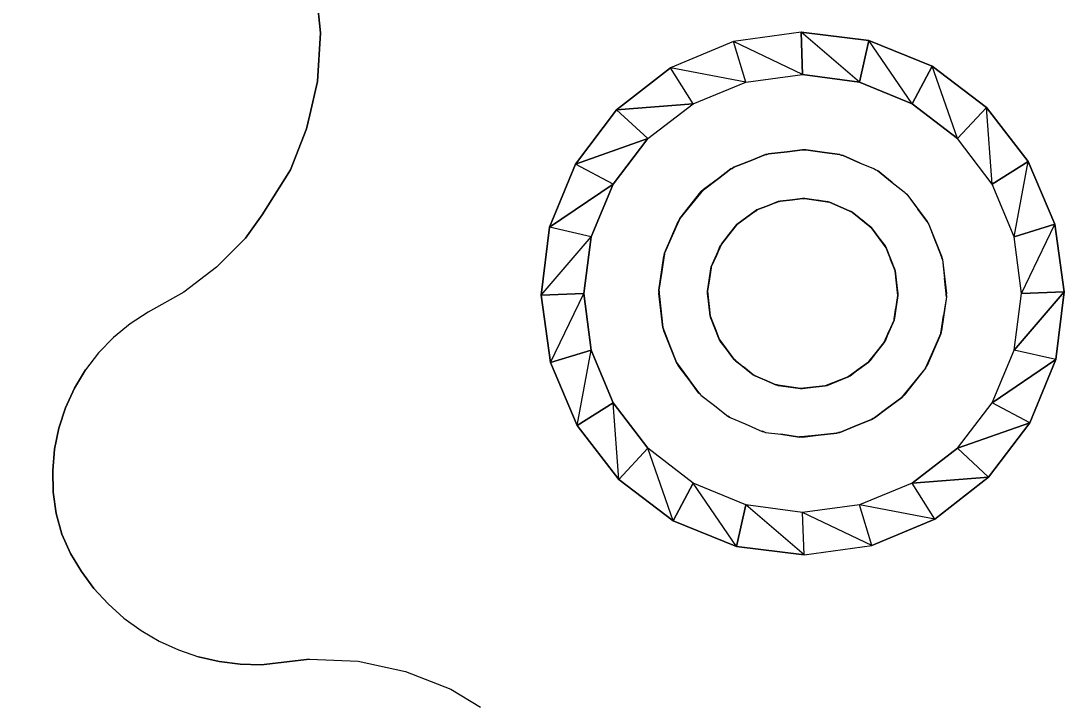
# Model space of a CAD drawing. Header units: inches. Extents: x -827 to 154, y -802 to 207.
# Drawn here: x -550.819 to -549.486, y -212.645 to -211.774 of the extents above; entities that cross this region are included whole.
import ezdxf

# ---------------------------------------------------------------- set-up
doc = ezdxf.new("R2010")
doc.units = ezdxf.units.IN
doc.header["$MEASUREMENT"] = 0
for name, color, linetype, lineweight in [('A-ANNO-DIMS', 211, 'Continuous', 9), ('A-ANNO-DIMS-48', 211, 'Continuous', 9), ('Layer0', 7, 'Continuous', 9), ('Miter_Saw_Station_skp', 8, 'Continuous', 9)]:
    doc.layers.add(name, color=color, linetype=linetype, lineweight=lineweight)
doc.styles.add('Arial', font='arial.ttf', dxfattribs={"height": 4.5})
doc.dimstyles.new('Linear_-_3_32__Arial', dxfattribs={"dimscale": 12, "dimtxt": 4.591167, "dimasz": 0.5, "dimexe": 0.375, "dimexo": 0.25, "dimgap": 0.25, "dimtad": 1, "dimdec": 5, "dimrnd": 0.03125, "dimzin": 1, "dimdsep": 46, "dimlunit": 4, "dimtxsty": 'Arial', "dimblk1": 'OBLIQUE', "dimblk2": 'OBLIQUE', "dimsah": 1, "dimcen": 0.09, "dimdle": 0.375, "dimazin": 0, "dimtfac": 1, "dimtdec": 4, "dimtix": 1, "dimtmove": 0, "dimatfit": 3, "dimfxl": 1, "dimtvp": 1, "dimtfill": 1, "dimfrac": 2, "dimtolj": 1, "dimtzin": 0, "dimarcsym": 2})

# ---------------------------------------------------------------- blocks, each defined once
blk = doc.blocks.new('Miter_Saw_Station_skp_23-402463-Level 1')
at = {"layer": 'Layer0'}
for p, q in [((-0.1678, 0.2865), (-0.0879, 0.3202)), ((-0.0879, 0.3202), (-0.1678, 0.2865)), ((-0.0879, 0.3202), (-0.002, 0.332)), ((-0.002, 0.332), (-0.0879, 0.3202)), ((0, 0.278), (-0.0879, 0.3202)), ((0, 0.278), (-0.0879, 0.3202)), ((-0.0879, 0.3202), (-0.072, 0.2685)), ((-0.072, 0.2685), (-0.0879, 0.3202)), ((-0.002, 0.332), (0.084, 0.3213)), ((0.084, 0.3213), (-0.002, 0.332)), ((-0.002, 0.332), (0.072, 0.2685)), ((0.072, 0.2685), (-0.002, 0.332)), ((-0.002, 0.332), (0, 0.278)), ((0, 0.278), (-0.002, 0.332)), ((0.084, 0.3213), (0.072, 0.2685)), ((0.084, 0.3213), (0.072, 0.2685)), ((0.084, 0.3213), (0.1643, 0.2886)), ((0.1643, 0.2886), (0.084, 0.3213)), ((0.084, 0.3213), (0.139, 0.2408)), ((0.139, 0.2408), (0.084, 0.3213)), ((-0.2362, 0.2333), (-0.1678, 0.2865)), ((-0.1678, 0.2865), (-0.2362, 0.2333)), ((-0.072, 0.2685), (-0.1678, 0.2865)), ((-0.072, 0.2685), (-0.1678, 0.2865)), ((-0.1678, 0.2865), (-0.139, 0.2408)), ((-0.139, 0.2408), (-0.1678, 0.2865)), ((0.1643, 0.2886), (0.139, 0.2408)), ((0.1643, 0.2886), (0.139, 0.2408)), ((0.1643, 0.2886), (0.2333, 0.2362)), ((0.2333, 0.2362), (0.1643, 0.2886)), ((0.1643, 0.2886), (0.1966, 0.1966)), ((0.1966, 0.1966), (0.1643, 0.2886)), ((-0.072, 0.2685), (-0.139, 0.2408)), ((-0.072, 0.2685), (-0.139, 0.2408)), ((0, 0.278), (-0.072, 0.2685)), ((0, 0.278), (-0.072, 0.2685)), ((0.072, 0.2685), (0, 0.278)), ((0.072, 0.2685), (0, 0.278)), ((0.139, 0.2408), (0.072, 0.2685)), ((0.139, 0.2408), (0.072, 0.2685)), ((-0.139, 0.2408), (-0.2362, 0.2333)), ((-0.139, 0.2408), (-0.2362, 0.2333)), ((-0.139, 0.2408), (-0.1966, 0.1966)), ((-0.139, 0.2408), (-0.1966, 0.1966)), ((0.1966, 0.1966), (0.139, 0.2408)), ((0.1966, 0.1966), (0.139, 0.2408)), ((-0.2886, 0.1643), (-0.2362, 0.2333)), ((-0.2362, 0.2333), (-0.2886, 0.1643)), ((-0.2362, 0.2333), (-0.1966, 0.1966)), ((-0.1966, 0.1966), (-0.2362, 0.2333)), ((0.2333, 0.2362), (0.1966, 0.1966)), ((0.2333, 0.2362), (0.1966, 0.1966)), ((0.2333, 0.2362), (0.2865, 0.1678)), ((0.2865, 0.1678), (0.2333, 0.2362)), ((0.2333, 0.2362), (0.2408, 0.139)), ((0.2408, 0.139), (0.2333, 0.2362)), ((-0.1966, 0.1966), (-0.2886, 0.1643)), ((-0.1966, 0.1966), (-0.2886, 0.1643)), ((-0.1966, 0.1966), (-0.2408, 0.139)), ((-0.2408, 0.139), (-0.1966, 0.1966)), ((0.1966, 0.1966), (0.2408, 0.139)), ((0.2408, 0.139), (0.1966, 0.1966)), ((-0.0876, 0.1602), (-0.0432, 0.1775)), ((-0.0876, 0.1602), (-0.0454, 0.1766)), ((-0.0876, 0.1602), (-0.0473, 0.1764)), ((-0.0876, 0.1602), (-0.0473, 0.1764)), ((-0.0654, 0.1689), (-0.0473, 0.1764)), ((-0.0654, 0.1689), (-0.0473, 0.1764)), ((-0.0654, 0.1689), (-0.0473, 0.1764)), ((-0.0654, 0.1689), (-0.0473, 0.1764)), ((-0.0654, 0.1689), (-0.0473, 0.1764)), ((-0.0654, 0.1689), (-0.0473, 0.1764)), ((-0.0473, 0.1764), (-0.0432, 0.1775)), ((-0.0473, 0.1764), (-0.0454, 0.1766)), ((-0.0473, 0.1764), (-0.0454, 0.1766)), ((-0.0473, 0.1764), (-0.0454, 0.1766)), ((-0.0473, 0.1764), (-0.0454, 0.1766)), ((-0.0473, 0.1764), (-0.0454, 0.1766)), ((-0.0473, 0.1764), (-0.0454, 0.1766)), ((-0.0454, 0.1766), (-0.0432, 0.1775)), ((-0.0454, 0.1766), (-0.0432, 0.1775)), ((-0.0432, 0.1775), (-0.0454, 0.1766)), ((-0.0432, 0.1775), (0, 0.1826)), ((-0.0432, 0.1775), (0.0042, 0.1826)), ((-0.0432, 0.1775), (0.0019, 0.1823)), ((-0.0432, 0.1775), (-0.0195, 0.18)), ((-0.0432, 0.1775), (-0.0195, 0.18)), ((-0.0432, 0.1775), (-0.0195, 0.18)), ((-0.0432, 0.1775), (-0.0195, 0.18)), ((-0.0195, 0.18), (0, 0.1826)), ((-0.0195, 0.18), (0, 0.1826)), ((-0.0195, 0.18), (0, 0.1826)), ((-0.0195, 0.18), (0, 0.1826)), ((-0.0195, 0.18), (0, 0.1826)), ((-0.0195, 0.18), (0, 0.1826)), ((0.0042, 0.1826), (-0.0195, 0.18)), ((0, 0.1826), (0.0019, 0.1823)), ((0, 0.1826), (0.0019, 0.1823)), ((0, 0.1826), (0.0019, 0.1823)), ((0.0042, 0.1826), (0, 0.1826)), ((0.0019, 0.1823), (0.0042, 0.1826)), ((0.0042, 0.1826), (0.0019, 0.1823)), ((0.0019, 0.1823), (0.0042, 0.1826)), ((0.0042, 0.1826), (0.0278, 0.1789)), ((0.0042, 0.1826), (0.0278, 0.1789)), ((0.0042, 0.1826), (0.0278, 0.1789)), ((0.0042, 0.1826), (0.0278, 0.1789)), ((0.0042, 0.1826), (0.0473, 0.1764)), ((0.0042, 0.1826), (0.0512, 0.175)), ((0.0042, 0.1826), (0.0513, 0.1753)), ((0.0278, 0.1789), (0.0473, 0.1764)), ((0.0278, 0.1789), (0.0473, 0.1764)), ((0.0278, 0.1789), (0.0473, 0.1764)), ((0.0278, 0.1789), (0.0473, 0.1764)), ((0.0278, 0.1789), (0.0473, 0.1764)), ((0.0278, 0.1789), (0.0473, 0.1764)), ((0.0513, 0.1753), (0.0278, 0.1789)), ((0.0473, 0.1764), (0.049, 0.1756)), ((0.0473, 0.1764), (0.049, 0.1756)), ((0.0473, 0.1764), (0.049, 0.1756)), ((0.0473, 0.1764), (0.049, 0.1756)), ((0.0473, 0.1764), (0.049, 0.1756)), ((0.0473, 0.1764), (0.049, 0.1756)), ((0.0513, 0.1753), (0.0473, 0.1764)), ((0.049, 0.1756), (0.0513, 0.1753)), ((0.0513, 0.1753), (0.049, 0.1756)), ((0.049, 0.1756), (0.0513, 0.1753)), ((0.0512, 0.175), (0.0731, 0.1656)), ((0.0512, 0.175), (0.0913, 0.1581)), ((0.0512, 0.175), (0.0948, 0.1558)), ((0.0513, 0.1753), (0.0731, 0.1656)), ((0.0513, 0.1753), (0.0731, 0.1656)), ((0.0513, 0.1753), (0.0731, 0.1656)), ((0.0513, 0.1753), (0.0913, 0.1581)), ((0.0513, 0.1753), (0.0948, 0.1558)), ((0.0513, 0.1753), (0.095, 0.156)), ((-0.3213, 0.084), (-0.2886, 0.1643)), ((-0.2886, 0.1643), (-0.3213, 0.084)), ((-0.2886, 0.1643), (-0.2408, 0.139)), ((-0.2408, 0.139), (-0.2886, 0.1643)), ((-0.0895, 0.1589), (-0.0876, 0.1602)), ((-0.0895, 0.1589), (-0.0876, 0.1602)), ((-0.0895, 0.1589), (-0.0876, 0.1602)), ((-0.0876, 0.1602), (-0.0654, 0.1689)), ((-0.0876, 0.1602), (-0.0654, 0.1689)), ((-0.0876, 0.1602), (-0.0654, 0.1689)), ((-0.0876, 0.1602), (-0.0654, 0.1689)), ((0.0731, 0.1656), (0.0913, 0.1581)), ((0.0731, 0.1656), (0.0913, 0.1581)), ((0.0731, 0.1656), (0.0913, 0.1581)), ((0.0731, 0.1656), (0.0913, 0.1581)), ((0.0731, 0.1656), (0.0913, 0.1581)), ((0.0731, 0.1656), (0.0913, 0.1581)), ((0.095, 0.156), (0.0731, 0.1656)), ((0.2865, 0.1678), (0.2408, 0.139)), ((0.2865, 0.1678), (0.2408, 0.139)), ((0.2865, 0.1678), (0.2685, 0.072)), ((0.2865, 0.1678), (0.2685, 0.072)), ((0.2865, 0.1678), (0.3202, 0.0879)), ((0.3202, 0.0879), (0.2865, 0.1678)), ((-0.1261, 0.1321), (-0.0913, 0.1581)), ((-0.1069, 0.1462), (-0.0913, 0.1581)), ((-0.1069, 0.1462), (-0.0913, 0.1581)), ((-0.1069, 0.1462), (-0.0913, 0.1581)), ((-0.1069, 0.1462), (-0.0913, 0.1581)), ((-0.1069, 0.1462), (-0.0913, 0.1581)), ((-0.1069, 0.1462), (-0.0913, 0.1581)), ((-0.0913, 0.1581), (-0.1069, 0.1462)), ((-0.0913, 0.1581), (-0.0895, 0.1589)), ((-0.0913, 0.1581), (-0.0895, 0.1589)), ((-0.0913, 0.1581), (-0.0895, 0.1589)), ((-0.0913, 0.1581), (-0.0895, 0.1589)), ((-0.0913, 0.1581), (-0.0895, 0.1589)), ((-0.0895, 0.1589), (-0.0913, 0.1581)), ((0.0913, 0.1581), (0.0928, 0.157)), ((0.0913, 0.1581), (0.0928, 0.157)), ((0.0913, 0.1581), (0.0928, 0.157)), ((0.0913, 0.1581), (0.0928, 0.157)), ((0.0913, 0.1581), (0.0928, 0.157)), ((0.0913, 0.1581), (0.0928, 0.157)), ((0.095, 0.156), (0.0913, 0.1581)), ((0.0928, 0.157), (0.095, 0.156)), ((0.0928, 0.157), (0.095, 0.156)), ((0.095, 0.156), (0.0928, 0.157)), ((0.0948, 0.1558), (0.1135, 0.1411)), ((0.0948, 0.1558), (0.1291, 0.1291)), ((0.0948, 0.1558), (0.1319, 0.126)), ((0.095, 0.156), (0.1135, 0.1411)), ((0.095, 0.156), (0.1135, 0.1411)), ((0.095, 0.156), (0.1135, 0.1411)), ((0.095, 0.156), (0.1291, 0.1291)), ((0.095, 0.156), (0.1319, 0.126)), ((0.095, 0.156), (0.1321, 0.1261)), ((-0.2408, 0.139), (-0.3213, 0.084)), ((-0.2408, 0.139), (-0.3213, 0.084)), ((-0.2408, 0.139), (-0.2685, 0.072)), ((-0.2685, 0.072), (-0.2408, 0.139)), ((-0.1261, 0.1321), (-0.1069, 0.1462)), ((-0.1261, 0.1321), (-0.1069, 0.1462)), ((-0.1261, 0.1321), (-0.1069, 0.1462)), ((-0.1261, 0.1321), (-0.1069, 0.1462)), ((0.1135, 0.1411), (0.1291, 0.1291)), ((0.1135, 0.1411), (0.1291, 0.1291)), ((0.1135, 0.1411), (0.1291, 0.1291)), ((0.1135, 0.1411), (0.1291, 0.1291)), ((0.1135, 0.1411), (0.1291, 0.1291)), ((0.1135, 0.1411), (0.1291, 0.1291)), ((0.1321, 0.1261), (0.1135, 0.1411)), ((0.2408, 0.139), (0.2685, 0.072)), ((0.2408, 0.139), (0.2685, 0.072)), ((-0.1411, 0.1135), (-0.1291, 0.1291)), ((-0.1411, 0.1135), (-0.1291, 0.1291)), ((-0.1411, 0.1135), (-0.1291, 0.1291)), ((-0.1291, 0.1291), (-0.1276, 0.1303)), ((-0.1291, 0.1291), (-0.1276, 0.1303)), ((-0.1291, 0.1291), (-0.1276, 0.1303)), ((-0.1276, 0.1303), (-0.1261, 0.1321)), ((-0.1276, 0.1303), (-0.1261, 0.1321)), ((-0.1276, 0.1303), (-0.1261, 0.1321)), ((-0.0286, 0.1174), (0.0028, 0.1208)), ((-0.0286, 0.1174), (0.0028, 0.1208)), ((0.0028, 0.1208), (-0.0286, 0.1174)), ((-0.0286, 0.1174), (0.0013, 0.1207)), ((-0.0129, 0.1191), (0, 0.1208)), ((-0.0129, 0.1191), (0, 0.1208)), ((0.0013, 0.1207), (-0.0129, 0.1191)), ((0, 0.1208), (0.0013, 0.1207)), ((0.0013, 0.1207), (0, 0.1208)), ((0.0013, 0.1207), (0.0028, 0.1208)), ((0.0028, 0.1208), (0.0013, 0.1207)), ((0.0028, 0.1208), (0.034, 0.116)), ((0.0028, 0.1208), (0.034, 0.116)), ((0.0028, 0.1208), (0.0184, 0.1184)), ((0.0028, 0.1208), (0.0184, 0.1184)), ((0.034, 0.116), (0.0028, 0.1208)), ((0.0028, 0.1208), (0.0324, 0.1162)), ((0.1291, 0.1291), (0.1303, 0.1276)), ((0.1291, 0.1291), (0.1303, 0.1276)), ((0.1291, 0.1291), (0.1303, 0.1276)), ((0.1321, 0.1261), (0.1291, 0.1291)), ((0.1303, 0.1276), (0.1321, 0.1261)), ((0.1303, 0.1276), (0.1321, 0.1261)), ((0.1321, 0.1261), (0.1303, 0.1276)), ((0.1462, 0.1069), (0.1319, 0.126)), ((0.1321, 0.1261), (0.1462, 0.1069)), ((0.1321, 0.1261), (0.1462, 0.1069)), ((0.1462, 0.1069), (0.1321, 0.1261)), ((0.1462, 0.1069), (0.1321, 0.1261)), ((-0.156, 0.095), (-0.1411, 0.1135)), ((-0.156, 0.095), (-0.1411, 0.1135)), ((-0.1411, 0.1135), (-0.156, 0.095)), ((-0.058, 0.106), (-0.0286, 0.1174)), ((-0.058, 0.106), (-0.0286, 0.1174)), ((-0.0286, 0.1174), (-0.058, 0.106)), ((-0.058, 0.106), (-0.03, 0.1169)), ((-0.058, 0.106), (-0.0433, 0.1117)), ((-0.058, 0.106), (-0.0433, 0.1117)), ((-0.03, 0.1169), (-0.0433, 0.1117)), ((-0.0433, 0.1117), (-0.0313, 0.1167)), ((-0.0433, 0.1117), (-0.0313, 0.1167)), ((-0.03, 0.1169), (-0.0313, 0.1167)), ((-0.0313, 0.1167), (-0.03, 0.1169)), ((-0.0286, 0.1174), (-0.03, 0.1169)), ((-0.03, 0.1169), (-0.0286, 0.1174)), ((-0.0286, 0.1174), (-0.0129, 0.1191)), ((-0.0286, 0.1174), (-0.0129, 0.1191)), ((0.0184, 0.1184), (0.0313, 0.1167)), ((0.0184, 0.1184), (0.0313, 0.1167)), ((0.0324, 0.1162), (0.0184, 0.1184)), ((0.0324, 0.1162), (0.0313, 0.1167)), ((0.0313, 0.1167), (0.0324, 0.1162)), ((0.034, 0.116), (0.0324, 0.1162)), ((0.0324, 0.1162), (0.034, 0.116)), ((0.034, 0.116), (0.0628, 0.1032)), ((0.034, 0.116), (0.0628, 0.1032)), ((0.034, 0.116), (0.0484, 0.1096)), ((0.034, 0.116), (0.0484, 0.1096)), ((0.0628, 0.1032), (0.034, 0.116)), ((0.034, 0.116), (0.0614, 0.1039)), ((0.0484, 0.1096), (0.0604, 0.1046)), ((0.0484, 0.1096), (0.0604, 0.1046)), ((0.0614, 0.1039), (0.0484, 0.1096)), ((0.1462, 0.1069), (0.1581, 0.0913)), ((0.1462, 0.1069), (0.1581, 0.0913)), ((0.1581, 0.0913), (0.1462, 0.1069)), ((-0.157, 0.0928), (-0.156, 0.095)), ((-0.157, 0.0928), (-0.156, 0.095)), ((-0.157, 0.0928), (-0.156, 0.095)), ((-0.0835, 0.0874), (-0.058, 0.106)), ((-0.0835, 0.0874), (-0.058, 0.106)), ((-0.058, 0.106), (-0.0835, 0.0874)), ((-0.0835, 0.0874), (-0.0592, 0.1051)), ((-0.0835, 0.0874), (-0.0707, 0.0967)), ((-0.0835, 0.0874), (-0.0707, 0.0967)), ((-0.0592, 0.1051), (-0.0707, 0.0967)), ((-0.0707, 0.0967), (-0.0604, 0.1046)), ((-0.0707, 0.0967), (-0.0604, 0.1046)), ((-0.0592, 0.1051), (-0.0604, 0.1046)), ((-0.0604, 0.1046), (-0.0592, 0.1051)), ((-0.058, 0.106), (-0.0592, 0.1051)), ((-0.0592, 0.1051), (-0.058, 0.106)), ((0.0614, 0.1039), (0.0604, 0.1046)), ((0.0604, 0.1046), (0.0614, 0.1039)), ((0.0628, 0.1032), (0.0614, 0.1039)), ((0.0614, 0.1039), (0.0628, 0.1032)), ((0.0628, 0.1032), (0.0874, 0.0835)), ((0.0628, 0.1032), (0.0751, 0.0934)), ((0.0628, 0.1032), (0.0874, 0.0835)), ((0.0628, 0.1032), (0.0751, 0.0934)), ((0.0874, 0.0835), (0.0628, 0.1032)), ((0.0628, 0.1032), (0.0862, 0.0844)), ((0.0751, 0.0934), (0.0854, 0.0854)), ((0.0751, 0.0934), (0.0854, 0.0854)), ((0.0862, 0.0844), (0.0751, 0.0934)), ((-0.332, -0.002), (-0.3213, 0.084)), ((-0.3213, 0.084), (-0.332, -0.002)), ((-0.3213, 0.084), (-0.2685, 0.072)), ((-0.2685, 0.072), (-0.3213, 0.084)), ((-0.1656, 0.0731), (-0.1581, 0.0913)), ((-0.1656, 0.0731), (-0.1581, 0.0913)), ((-0.1656, 0.0731), (-0.1581, 0.0913)), ((-0.1656, 0.0731), (-0.1581, 0.0913)), ((-0.1656, 0.0731), (-0.1581, 0.0913)), ((-0.1656, 0.0731), (-0.1581, 0.0913)), ((-0.1581, 0.0913), (-0.157, 0.0928)), ((-0.1581, 0.0913), (-0.157, 0.0928)), ((-0.1581, 0.0913), (-0.157, 0.0928)), ((-0.1032, 0.0628), (-0.0835, 0.0874)), ((-0.0835, 0.0874), (-0.1032, 0.0628)), ((-0.0835, 0.0874), (-0.0934, 0.0751)), ((-0.0934, 0.0751), (-0.0854, 0.0854)), ((-0.0934, 0.0751), (-0.0854, 0.0854)), ((-0.0835, 0.0874), (-0.0854, 0.0854)), ((-0.0854, 0.0854), (-0.0844, 0.0862)), ((-0.0854, 0.0854), (-0.0844, 0.0862)), ((-0.0844, 0.0862), (-0.0835, 0.0874)), ((-0.0844, 0.0862), (-0.0835, 0.0874)), ((-0.0835, 0.0874), (-0.0844, 0.0862)), ((0.0862, 0.0844), (0.0854, 0.0854)), ((0.0854, 0.0854), (0.0862, 0.0844)), ((0.0874, 0.0835), (0.0862, 0.0844)), ((0.0862, 0.0844), (0.0874, 0.0835)), ((0.0874, 0.0835), (0.106, 0.058)), ((0.106, 0.058), (0.0874, 0.0835)), ((0.0967, 0.0707), (0.0874, 0.0835)), ((0.0874, 0.0835), (0.0967, 0.0707)), ((0.1051, 0.0592), (0.0874, 0.0835)), ((0.0874, 0.0835), (0.1046, 0.0604)), ((0.0874, 0.0835), (0.0967, 0.0707)), ((0.1581, 0.0913), (0.1589, 0.0895)), ((0.1581, 0.0913), (0.1589, 0.0895)), ((0.1589, 0.0895), (0.1581, 0.0913)), ((0.1589, 0.0895), (0.1602, 0.0876)), ((0.1589, 0.0895), (0.1602, 0.0876)), ((0.1602, 0.0876), (0.1589, 0.0895)), ((0.1602, 0.0876), (0.16, 0.0875)), ((0.16, 0.0875), (0.1602, 0.0876)), ((0.1602, 0.0876), (0.16, 0.0875)), ((0.1602, 0.0876), (0.16, 0.0875)), ((0.1689, 0.0654), (0.16, 0.0875)), ((0.1602, 0.0876), (0.1689, 0.0654)), ((0.1602, 0.0876), (0.1689, 0.0654)), ((0.1602, 0.0876), (0.1689, 0.0654)), ((0.1602, 0.0876), (0.1689, 0.0654)), ((0.1689, 0.0654), (0.1602, 0.0876)), ((0.1689, 0.0654), (0.1602, 0.0876)), ((0.1689, 0.0654), (0.1602, 0.0876)), ((0.3202, 0.0879), (0.2685, 0.072)), ((0.3202, 0.0879), (0.2685, 0.072)), ((0.3202, 0.0879), (0.278, 0)), ((0.3202, 0.0879), (0.278, 0)), ((0.332, 0.002), (0.3202, 0.0879)), ((0.332, 0.002), (0.3202, 0.0879)), ((-0.2685, 0.072), (-0.332, -0.002)), ((-0.2685, 0.072), (-0.332, -0.002)), ((-0.2685, 0.072), (-0.278, 0)), ((-0.278, 0), (-0.2685, 0.072)), ((-0.1753, 0.0513), (-0.1656, 0.0731)), ((-0.1753, 0.0513), (-0.1656, 0.0731)), ((-0.1753, 0.0513), (-0.1656, 0.0731)), ((-0.1753, 0.0513), (-0.1656, 0.0731)), ((-0.1656, 0.0731), (-0.1753, 0.0513)), ((-0.1753, 0.0513), (-0.1656, 0.0731)), ((-0.1032, 0.0628), (-0.0934, 0.0751)), ((-0.1032, 0.0628), (-0.0934, 0.0751)), ((0.1046, 0.0604), (0.0967, 0.0707)), ((0.0967, 0.0707), (0.1046, 0.0604)), ((0.2685, 0.072), (0.278, 0)), ((0.2685, 0.072), (0.278, 0)), ((-0.116, 0.034), (-0.1032, 0.0628)), ((-0.1032, 0.0628), (-0.116, 0.034)), ((-0.1032, 0.0628), (-0.1096, 0.0484)), ((-0.1096, 0.0484), (-0.1046, 0.0604)), ((-0.1096, 0.0484), (-0.1046, 0.0604)), ((-0.1032, 0.0628), (-0.1046, 0.0604)), ((-0.1046, 0.0604), (-0.1039, 0.0614)), ((-0.1046, 0.0604), (-0.1039, 0.0614)), ((-0.1039, 0.0614), (-0.1032, 0.0628)), ((-0.1039, 0.0614), (-0.1032, 0.0628)), ((-0.1032, 0.0628), (-0.1039, 0.0614)), ((0.1051, 0.0592), (0.1046, 0.0604)), ((0.1046, 0.0604), (0.1051, 0.0592)), ((0.1051, 0.0592), (0.106, 0.058)), ((0.1051, 0.0592), (0.106, 0.058)), ((0.106, 0.058), (0.1174, 0.0286)), ((0.1174, 0.0286), (0.106, 0.058)), ((0.1117, 0.0433), (0.106, 0.058)), ((0.106, 0.058), (0.1117, 0.0433)), ((0.1169, 0.03), (0.106, 0.058)), ((0.106, 0.058), (0.1167, 0.0313)), ((0.106, 0.058), (0.1117, 0.0433)), ((0.1689, 0.0654), (0.1764, 0.0473)), ((0.1689, 0.0654), (0.1764, 0.0473)), ((0.1689, 0.0654), (0.1764, 0.0473)), ((0.1689, 0.0654), (0.1764, 0.0473)), ((0.1764, 0.0473), (0.1689, 0.0654)), ((0.1764, 0.0473), (0.1689, 0.0654)), ((-0.1764, 0.0473), (-0.1789, 0.0278)), ((-0.1764, 0.0473), (-0.1789, 0.0278)), ((-0.1789, 0.0278), (-0.1764, 0.0473)), ((-0.1789, 0.0278), (-0.1764, 0.0473)), ((-0.1789, 0.0278), (-0.1764, 0.0473)), ((-0.1789, 0.0278), (-0.1764, 0.0473)), ((-0.1764, 0.0473), (-0.1756, 0.049)), ((-0.1764, 0.0473), (-0.1756, 0.049)), ((-0.1764, 0.0473), (-0.1756, 0.049)), ((-0.1753, 0.0513), (-0.1756, 0.049)), ((-0.1756, 0.049), (-0.1753, 0.0513)), ((-0.1756, 0.049), (-0.1753, 0.0513)), ((-0.116, 0.034), (-0.1096, 0.0484)), ((-0.116, 0.034), (-0.1096, 0.0484)), ((0.1167, 0.0313), (0.1117, 0.0433)), ((0.1117, 0.0433), (0.1167, 0.0313)), ((0.1764, 0.0473), (0.1766, 0.0454)), ((0.1764, 0.0473), (0.1766, 0.0454)), ((0.1764, 0.0473), (0.1766, 0.0454)), ((0.1764, 0.0473), (0.1766, 0.0454)), ((0.1766, 0.0454), (0.1764, 0.0473)), ((0.1766, 0.0454), (0.1764, 0.0473)), ((0.1766, 0.0454), (0.1775, 0.0432)), ((0.1766, 0.0454), (0.1775, 0.0432)), ((0.1766, 0.0454), (0.1775, 0.0432)), ((0.1766, 0.0454), (0.1775, 0.0432)), ((0.1775, 0.0432), (0.1766, 0.0454)), ((0.1775, 0.0432), (0.1766, 0.0454)), ((0.1775, 0.0432), (0.1772, 0.0431)), ((0.1772, 0.0431), (0.1775, 0.0432)), ((0.1775, 0.0432), (0.1772, 0.0431)), ((0.1775, 0.0432), (0.1772, 0.0431)), ((0.18, 0.0195), (0.1772, 0.0431)), ((0.1775, 0.0432), (0.18, 0.0195)), ((0.1775, 0.0432), (0.18, 0.0195)), ((0.18, 0.0195), (0.1775, 0.0432)), ((0.1775, 0.0432), (0.18, 0.0195)), ((0.18, 0.0195), (0.1775, 0.0432)), ((0.18, 0.0195), (0.1775, 0.0432)), ((0.18, 0.0195), (0.1775, 0.0432)), ((-0.1826, 0.0042), (-0.1789, 0.0278)), ((-0.1826, 0.0042), (-0.1789, 0.0278)), ((-0.1789, 0.0278), (-0.1826, 0.0042)), ((-0.1789, 0.0278), (-0.1826, 0.0042)), ((-0.1789, 0.0278), (-0.1826, 0.0042)), ((-0.1826, 0.0042), (-0.1789, 0.0278)), ((-0.1208, 0.0028), (-0.116, 0.034)), ((-0.116, 0.034), (-0.1208, 0.0028)), ((-0.116, 0.034), (-0.1184, 0.0184)), ((-0.1184, 0.0184), (-0.1167, 0.0313)), ((-0.1184, 0.0184), (-0.1167, 0.0313)), ((-0.116, 0.034), (-0.1167, 0.0313)), ((-0.1167, 0.0313), (-0.1162, 0.0324)), ((-0.1167, 0.0313), (-0.1162, 0.0324)), ((-0.1162, 0.0324), (-0.116, 0.034)), ((-0.1162, 0.0324), (-0.116, 0.034)), ((-0.116, 0.034), (-0.1162, 0.0324)), ((0.1169, 0.03), (0.1167, 0.0313)), ((0.1167, 0.0313), (0.1169, 0.03)), ((0.1169, 0.03), (0.1174, 0.0286)), ((0.1169, 0.03), (0.1174, 0.0286)), ((0.1174, 0.0286), (0.1208, -0.0028)), ((0.1208, -0.0028), (0.1174, 0.0286)), ((0.1191, 0.0129), (0.1174, 0.0286)), ((0.1174, 0.0286), (0.1191, 0.0129)), ((0.1207, -0.0013), (0.1174, 0.0286)), ((0.1174, 0.0286), (0.1208, 0)), ((0.1174, 0.0286), (0.1191, 0.0129)), ((-0.1208, 0.0028), (-0.1184, 0.0184)), ((-0.1208, 0.0028), (-0.1184, 0.0184)), ((0.1826, 0), (0.18, 0.0195)), ((0.18, 0.0195), (0.1826, 0)), ((0.1826, 0), (0.18, 0.0195)), ((0.18, 0.0195), (0.1826, -0.0042)), ((0.18, 0.0195), (0.1823, -0.0019)), ((-0.278, 0), (-0.332, -0.002)), ((-0.278, 0), (-0.3202, -0.0879)), ((-0.278, 0), (-0.3202, -0.0879)), ((-0.2685, -0.072), (-0.278, 0)), ((-0.2685, -0.072), (-0.278, 0)), ((-0.1826, 0.0042), (-0.1823, 0.0019)), ((-0.1823, 0.0019), (-0.1826, 0.0042)), ((-0.1823, 0.0019), (-0.1826, 0.0042)), ((-0.1826, 0), (-0.1823, 0.0019)), ((-0.1823, 0.0019), (-0.1826, 0)), ((-0.1826, 0), (-0.1823, 0.0019)), ((-0.1208, 0.0028), (-0.1174, -0.0286)), ((-0.1208, 0.0028), (-0.1174, -0.0286)), ((-0.1207, 0.0013), (-0.1208, 0.0028)), ((-0.1208, 0.0028), (-0.1207, 0.0013)), ((-0.1208, 0.0028), (-0.1191, -0.0129)), ((-0.1208, 0.0028), (-0.1208, 0)), ((-0.1208, 0.0028), (-0.1207, 0.0013)), ((-0.1208, 0), (-0.1207, 0.0013)), ((-0.1208, 0), (-0.1207, 0.0013)), ((0.1208, 0), (0.1191, 0.0129)), ((0.1208, 0), (0.1191, 0.0129)), ((0.332, 0.002), (0.2685, -0.072)), ((0.332, 0.002), (0.2685, -0.072)), ((0.278, 0), (0.2685, -0.072)), ((0.332, 0.002), (0.278, 0)), ((0.332, 0.002), (0.278, 0)), ((0.3213, -0.084), (0.332, 0.002)), ((0.332, 0.002), (0.3213, -0.084)), ((-0.332, -0.002), (-0.278, 0)), ((-0.332, -0.002), (-0.3202, -0.0879)), ((-0.332, -0.002), (-0.3202, -0.0879)), ((-0.1826, 0), (-0.18, -0.0195)), ((-0.18, -0.0195), (-0.1826, 0)), ((-0.18, -0.0195), (-0.1826, 0)), ((-0.18, -0.0195), (-0.1826, 0)), ((-0.1191, -0.0129), (-0.1208, 0)), ((-0.1208, 0), (-0.1191, -0.0129)), ((-0.1174, -0.0286), (-0.1191, -0.0129)), ((-0.1191, -0.0129), (-0.1174, -0.0286)), ((0.1208, -0.0028), (0.116, -0.034)), ((0.116, -0.034), (0.1208, -0.0028)), ((0.1162, -0.0324), (0.1208, -0.0028)), ((0.1208, -0.0028), (0.1167, -0.0313)), ((0.1184, -0.0184), (0.1208, -0.0028)), ((0.1208, -0.0028), (0.1184, -0.0184)), ((0.1208, -0.0028), (0.1184, -0.0184)), ((0.1207, -0.0013), (0.1208, 0)), ((0.1208, 0), (0.1207, -0.0013)), ((0.1207, -0.0013), (0.1208, -0.0028)), ((0.1208, -0.0028), (0.1207, -0.0013)), ((0.1826, -0.0042), (0.1789, -0.0278)), ((0.1789, -0.0278), (0.1826, -0.0042)), ((0.1789, -0.0278), (0.1826, -0.0042)), ((0.1789, -0.0278), (0.1826, -0.0042)), ((0.1789, -0.0278), (0.1826, -0.0042)), ((0.1789, -0.0278), (0.1826, -0.0042)), ((0.1826, 0), (0.1823, -0.0019)), ((0.1823, -0.0019), (0.1826, 0)), ((0.1823, -0.0019), (0.1826, 0)), ((0.1826, -0.0042), (0.1823, -0.0019)), ((0.1826, -0.0042), (0.1823, -0.0019)), ((0.1823, -0.0019), (0.1826, -0.0042)), ((0.1823, -0.0019), (0.1823, -0.0042)), ((0.1823, -0.0042), (0.1823, -0.0019)), ((0.278, 0), (0.2685, -0.072)), ((-0.1775, -0.0432), (-0.18, -0.0195)), ((-0.1775, -0.0432), (-0.18, -0.0195)), ((-0.18, -0.0195), (-0.1775, -0.0432)), ((-0.1775, -0.0432), (-0.18, -0.0195)), ((-0.18, -0.0195), (-0.1775, -0.0432)), ((-0.18, -0.0195), (-0.1775, -0.0432)), ((-0.18, -0.0195), (-0.1775, -0.0432)), ((-0.1775, -0.0432), (-0.18, -0.0195)), ((0.1167, -0.0313), (0.1184, -0.0184)), ((0.1167, -0.0313), (0.1184, -0.0184)), ((-0.1174, -0.0286), (-0.106, -0.058)), ((-0.1174, -0.0286), (-0.106, -0.058)), ((-0.1169, -0.03), (-0.1174, -0.0286)), ((-0.1174, -0.0286), (-0.1169, -0.03)), ((-0.1174, -0.0286), (-0.1117, -0.0433)), ((-0.1174, -0.0286), (-0.1167, -0.0313)), ((-0.1174, -0.0286), (-0.1169, -0.03)), ((-0.1167, -0.0313), (-0.1169, -0.03)), ((-0.1169, -0.03), (-0.1167, -0.0313)), ((-0.1117, -0.0433), (-0.1167, -0.0313)), ((-0.1167, -0.0313), (-0.1117, -0.0433)), ((0.1032, -0.0628), (0.116, -0.034)), ((0.1032, -0.0628), (0.116, -0.034)), ((0.1039, -0.0614), (0.116, -0.034)), ((0.116, -0.034), (0.1046, -0.0604)), ((0.1096, -0.0484), (0.116, -0.034)), ((0.1096, -0.0484), (0.116, -0.034)), ((0.116, -0.034), (0.1096, -0.0484)), ((0.1162, -0.0324), (0.116, -0.034)), ((0.116, -0.034), (0.1162, -0.0324)), ((0.1162, -0.0324), (0.1167, -0.0313)), ((0.1162, -0.0324), (0.1167, -0.0313)), ((0.1764, -0.0473), (0.1789, -0.0278)), ((0.1764, -0.0473), (0.1789, -0.0278)), ((0.1764, -0.0473), (0.1789, -0.0278)), ((0.1764, -0.0473), (0.1789, -0.0278)), ((0.1764, -0.0473), (0.1789, -0.0278)), ((0.1764, -0.0473), (0.1789, -0.0278)), ((-0.1766, -0.0454), (-0.1775, -0.0432)), ((-0.1775, -0.0432), (-0.1766, -0.0454)), ((-0.1775, -0.0432), (-0.1766, -0.0454)), ((-0.1766, -0.0454), (-0.1775, -0.0432)), ((-0.1764, -0.0473), (-0.1766, -0.0454)), ((-0.1764, -0.0473), (-0.1766, -0.0454)), ((-0.1766, -0.0454), (-0.1764, -0.0473)), ((-0.1764, -0.0473), (-0.1766, -0.0454)), ((-0.1764, -0.0473), (-0.1689, -0.0654)), ((-0.1764, -0.0473), (-0.1689, -0.0654)), ((-0.1689, -0.0654), (-0.1764, -0.0473)), ((-0.106, -0.058), (-0.1117, -0.0433)), ((-0.1117, -0.0433), (-0.106, -0.058)), ((0.1046, -0.0604), (0.1096, -0.0484)), ((0.1046, -0.0604), (0.1096, -0.0484)), ((0.1656, -0.0731), (0.1753, -0.0513)), ((0.1656, -0.0731), (0.1753, -0.0513)), ((0.1656, -0.0731), (0.1753, -0.0513)), ((0.1656, -0.0731), (0.1753, -0.0513)), ((0.1656, -0.0731), (0.1753, -0.0513)), ((0.1656, -0.0731), (0.1753, -0.0513)), ((0.1756, -0.049), (0.175, -0.0512)), ((0.175, -0.0512), (0.1756, -0.049)), ((0.175, -0.0512), (0.1753, -0.0513)), ((0.175, -0.0512), (0.1753, -0.0513)), ((0.1753, -0.0513), (0.175, -0.0512)), ((0.1753, -0.0513), (0.175, -0.0512)), ((0.1753, -0.0513), (0.1756, -0.049)), ((0.1753, -0.0513), (0.1756, -0.049)), ((0.1753, -0.0513), (0.1756, -0.049)), ((0.1753, -0.0513), (0.1756, -0.049)), ((0.1756, -0.049), (0.1753, -0.0513)), ((0.1756, -0.049), (0.1753, -0.0513)), ((0.1756, -0.049), (0.1764, -0.0473)), ((0.1756, -0.049), (0.1764, -0.0473)), ((0.1756, -0.049), (0.1764, -0.0473)), ((0.1756, -0.049), (0.1764, -0.0473)), ((0.1756, -0.049), (0.1764, -0.0473)), ((0.1756, -0.049), (0.1764, -0.0473)), ((-0.1689, -0.0654), (-0.1602, -0.0876)), ((-0.1689, -0.0654), (-0.1602, -0.0876)), ((-0.1689, -0.0654), (-0.1602, -0.0876)), ((-0.1689, -0.0654), (-0.1602, -0.0876)), ((-0.1689, -0.0654), (-0.1602, -0.0876)), ((-0.1602, -0.0876), (-0.1689, -0.0654)), ((-0.106, -0.058), (-0.0874, -0.0835)), ((-0.106, -0.058), (-0.0874, -0.0835)), ((-0.1051, -0.0592), (-0.106, -0.058)), ((-0.106, -0.058), (-0.1051, -0.0592)), ((-0.106, -0.058), (-0.0967, -0.0707)), ((-0.106, -0.058), (-0.1046, -0.0604)), ((-0.106, -0.058), (-0.1051, -0.0592)), ((-0.1046, -0.0604), (-0.1051, -0.0592)), ((-0.1051, -0.0592), (-0.1046, -0.0604)), ((-0.0967, -0.0707), (-0.1046, -0.0604)), ((-0.1046, -0.0604), (-0.0967, -0.0707)), ((0.0835, -0.0874), (0.1032, -0.0628)), ((0.0835, -0.0874), (0.1032, -0.0628)), ((0.0844, -0.0862), (0.1032, -0.0628)), ((0.1032, -0.0628), (0.0854, -0.0854)), ((0.0934, -0.0751), (0.1032, -0.0628)), ((0.0934, -0.0751), (0.1032, -0.0628)), ((0.1032, -0.0628), (0.0934, -0.0751)), ((0.1039, -0.0614), (0.1032, -0.0628)), ((0.1032, -0.0628), (0.1039, -0.0614)), ((0.1039, -0.0614), (0.1046, -0.0604)), ((0.1039, -0.0614), (0.1046, -0.0604)), ((-0.2685, -0.072), (-0.3202, -0.0879)), ((-0.2685, -0.072), (-0.3202, -0.0879)), ((-0.2685, -0.072), (-0.2865, -0.1678)), ((-0.2685, -0.072), (-0.2865, -0.1678)), ((-0.2408, -0.139), (-0.2685, -0.072)), ((-0.2408, -0.139), (-0.2685, -0.072)), ((-0.0874, -0.0835), (-0.0967, -0.0707)), ((-0.0967, -0.0707), (-0.0874, -0.0835)), ((0.0854, -0.0854), (0.0934, -0.0751)), ((0.0854, -0.0854), (0.0934, -0.0751)), ((0.1581, -0.0913), (0.1656, -0.0731)), ((0.1581, -0.0913), (0.1656, -0.0731)), ((0.1581, -0.0913), (0.1656, -0.0731)), ((0.1581, -0.0913), (0.1656, -0.0731)), ((0.1581, -0.0913), (0.1656, -0.0731)), ((0.1581, -0.0913), (0.1656, -0.0731)), ((0.2685, -0.072), (0.2408, -0.139)), ((0.2685, -0.072), (0.2408, -0.139)), ((0.3213, -0.084), (0.2685, -0.072)), ((0.2685, -0.072), (0.3213, -0.084)), ((-0.3202, -0.0879), (-0.2865, -0.1678)), ((-0.3202, -0.0879), (-0.2865, -0.1678)), ((-0.1602, -0.0876), (-0.1589, -0.0895)), ((-0.1602, -0.0876), (-0.1589, -0.0895)), ((-0.1589, -0.0895), (-0.1602, -0.0876)), ((-0.1589, -0.0895), (-0.1581, -0.0913)), ((-0.1589, -0.0895), (-0.1581, -0.0913)), ((-0.1581, -0.0913), (-0.1589, -0.0895)), ((-0.1581, -0.0913), (-0.1462, -0.1069)), ((-0.1581, -0.0913), (-0.1462, -0.1069)), ((-0.1462, -0.1069), (-0.1581, -0.0913)), ((-0.0874, -0.0835), (-0.0862, -0.0844)), ((-0.0628, -0.1032), (-0.0874, -0.0835)), ((-0.0874, -0.0835), (-0.0628, -0.1032)), ((-0.0874, -0.0835), (-0.0862, -0.0844)), ((-0.0874, -0.0835), (-0.0628, -0.1032)), ((-0.0862, -0.0844), (-0.0854, -0.0854)), ((-0.0862, -0.0844), (-0.0854, -0.0854)), ((-0.0862, -0.0844), (-0.0751, -0.0934)), ((-0.0628, -0.1032), (-0.0862, -0.0844)), ((-0.0751, -0.0934), (-0.0854, -0.0854)), ((-0.0854, -0.0854), (-0.0751, -0.0934)), ((0.058, -0.106), (0.0835, -0.0874)), ((0.0835, -0.0874), (0.058, -0.106)), ((0.058, -0.106), (0.0835, -0.0874)), ((0.0835, -0.0874), (0.0592, -0.1051)), ((0.0707, -0.0967), (0.0835, -0.0874)), ((0.0835, -0.0874), (0.0707, -0.0967)), ((0.0844, -0.0862), (0.0835, -0.0874)), ((0.0835, -0.0874), (0.0844, -0.0862)), ((0.0844, -0.0862), (0.0854, -0.0854)), ((0.0844, -0.0862), (0.0854, -0.0854)), ((0.157, -0.0928), (0.1558, -0.0948)), ((0.1558, -0.0948), (0.157, -0.0928)), ((0.156, -0.095), (0.157, -0.0928)), ((0.156, -0.095), (0.157, -0.0928)), ((0.157, -0.0928), (0.156, -0.095)), ((0.157, -0.0928), (0.1581, -0.0913)), ((0.157, -0.0928), (0.1581, -0.0913)), ((0.157, -0.0928), (0.1581, -0.0913)), ((0.3213, -0.084), (0.2408, -0.139)), ((0.3213, -0.084), (0.2408, -0.139)), ((0.2886, -0.1643), (0.3213, -0.084)), ((0.3213, -0.084), (0.2886, -0.1643)), ((-0.0628, -0.1032), (-0.0751, -0.0934)), ((-0.0751, -0.0934), (-0.0628, -0.1032)), ((-0.0628, -0.1032), (-0.034, -0.116)), ((-0.0628, -0.1032), (-0.0614, -0.1039)), ((-0.034, -0.116), (-0.0628, -0.1032)), ((-0.0628, -0.1032), (-0.0614, -0.1039)), ((-0.0628, -0.1032), (-0.034, -0.116)), ((-0.0614, -0.1039), (-0.0604, -0.1046)), ((-0.0614, -0.1039), (-0.0604, -0.1046)), ((-0.0614, -0.1039), (-0.0484, -0.1096)), ((-0.034, -0.116), (-0.0614, -0.1039)), ((-0.0484, -0.1096), (-0.0604, -0.1046)), ((-0.0604, -0.1046), (-0.0484, -0.1096)), ((0.0286, -0.1174), (0.058, -0.106)), ((0.058, -0.106), (0.0286, -0.1174)), ((0.0286, -0.1174), (0.058, -0.106)), ((0.058, -0.106), (0.03, -0.1169)), ((0.058, -0.106), (0.0433, -0.1117)), ((0.0433, -0.1117), (0.058, -0.106)), ((0.058, -0.106), (0.0592, -0.1051)), ((0.058, -0.106), (0.0592, -0.1051)), ((0.0592, -0.1051), (0.0707, -0.0967)), ((0.0592, -0.1051), (0.0604, -0.1046)), ((0.0592, -0.1051), (0.0604, -0.1046)), ((0.0604, -0.1046), (0.0707, -0.0967)), ((0.0707, -0.0967), (0.0604, -0.1046)), ((0.1411, -0.1135), (0.156, -0.095)), ((0.1411, -0.1135), (0.156, -0.095)), ((0.1411, -0.1135), (0.156, -0.095)), ((-0.1462, -0.1069), (-0.1321, -0.1261)), ((-0.1462, -0.1069), (-0.1321, -0.1261)), ((-0.1462, -0.1069), (-0.1321, -0.1261)), ((-0.1462, -0.1069), (-0.1318, -0.1259)), ((-0.1318, -0.1259), (-0.1462, -0.1069)), ((-0.034, -0.116), (-0.0484, -0.1096)), ((-0.0484, -0.1096), (-0.034, -0.116)), ((-0.034, -0.116), (-0.0028, -0.1208)), ((-0.034, -0.116), (-0.0324, -0.1162)), ((-0.0028, -0.1208), (-0.034, -0.116)), ((-0.034, -0.116), (-0.0324, -0.1162)), ((-0.034, -0.116), (-0.0028, -0.1208)), ((-0.0324, -0.1162), (-0.0313, -0.1167)), ((-0.0324, -0.1162), (-0.0313, -0.1167)), ((-0.0324, -0.1162), (-0.0184, -0.1184)), ((-0.0028, -0.1208), (-0.0324, -0.1162)), ((-0.0184, -0.1184), (-0.0313, -0.1167)), ((-0.0313, -0.1167), (-0.0184, -0.1184)), ((-0.0028, -0.1208), (-0.0184, -0.1184)), ((-0.0184, -0.1184), (-0.0028, -0.1208)), ((-0.0028, -0.1208), (0.0286, -0.1174)), ((0.0286, -0.1174), (-0.0028, -0.1208)), ((-0.0028, -0.1208), (0.0286, -0.1174)), ((0.0286, -0.1174), (-0.0013, -0.1207)), ((-0.0013, -0.1207), (0.0129, -0.1191)), ((0.0129, -0.1191), (0, -0.1208)), ((0, -0.1208), (0.0129, -0.1191)), ((0.0286, -0.1174), (0.0129, -0.1191)), ((0.0129, -0.1191), (0.0286, -0.1174)), ((0.0286, -0.1174), (0.03, -0.1169)), ((0.0286, -0.1174), (0.03, -0.1169)), ((0.03, -0.1169), (0.0433, -0.1117)), ((0.03, -0.1169), (0.0313, -0.1167)), ((0.03, -0.1169), (0.0313, -0.1167)), ((0.0433, -0.1117), (0.0313, -0.1167)), ((0.0313, -0.1167), (0.0433, -0.1117)), ((0.1291, -0.1291), (0.1411, -0.1135)), ((0.1291, -0.1291), (0.1411, -0.1135)), ((0.1291, -0.1291), (0.1411, -0.1135)), ((-0.1321, -0.1261), (-0.1303, -0.1276)), ((-0.1321, -0.1261), (-0.1303, -0.1276)), ((-0.1321, -0.1261), (-0.1303, -0.1276)), ((-0.095, -0.156), (-0.1321, -0.1261)), ((-0.1321, -0.1261), (-0.1135, -0.1411)), ((-0.1321, -0.1261), (-0.1291, -0.1291)), ((-0.095, -0.156), (-0.1318, -0.1259)), ((-0.1303, -0.1276), (-0.1291, -0.1291)), ((-0.1303, -0.1276), (-0.1291, -0.1291)), ((-0.1291, -0.1291), (-0.1303, -0.1276)), ((-0.1291, -0.1291), (-0.1135, -0.1411)), ((-0.1291, -0.1291), (-0.1135, -0.1411)), ((-0.1135, -0.1411), (-0.1291, -0.1291)), ((-0.095, -0.156), (-0.1291, -0.1291)), ((-0.0028, -0.1208), (-0.0013, -0.1207)), ((-0.0028, -0.1208), (-0.0013, -0.1207)), ((-0.0013, -0.1207), (0, -0.1208)), ((-0.0013, -0.1207), (0, -0.1208)), ((0.1259, -0.1319), (0.0876, -0.1602)), ((0.0876, -0.1602), (0.1261, -0.1321)), ((0.1259, -0.1319), (0.0895, -0.1589)), ((0.1259, -0.1319), (0.0913, -0.1581)), ((0.1259, -0.1319), (0.1069, -0.1462)), ((0.1069, -0.1462), (0.1261, -0.1321)), ((0.1069, -0.1462), (0.1261, -0.1321)), ((0.1261, -0.1321), (0.1069, -0.1462)), ((0.1276, -0.1303), (0.1259, -0.1319)), ((0.1259, -0.1319), (0.1276, -0.1303)), ((0.1261, -0.1321), (0.1276, -0.1303)), ((0.1261, -0.1321), (0.1276, -0.1303)), ((0.1276, -0.1303), (0.1261, -0.1321)), ((0.1276, -0.1303), (0.1291, -0.1291)), ((0.1276, -0.1303), (0.1291, -0.1291)), ((0.1276, -0.1303), (0.1291, -0.1291)), ((-0.2408, -0.139), (-0.2865, -0.1678)), ((-0.2408, -0.139), (-0.2865, -0.1678)), ((-0.2333, -0.2362), (-0.2408, -0.139)), ((-0.1966, -0.1966), (-0.2408, -0.139)), ((-0.2408, -0.139), (-0.2333, -0.2362)), ((-0.1966, -0.1966), (-0.2408, -0.139)), ((-0.1135, -0.1411), (-0.095, -0.156)), ((-0.1135, -0.1411), (-0.095, -0.156)), ((-0.1135, -0.1411), (-0.095, -0.156)), ((-0.1135, -0.1411), (-0.095, -0.156)), ((-0.095, -0.156), (-0.1135, -0.1411)), ((-0.1135, -0.1411), (-0.095, -0.156)), ((-0.095, -0.156), (-0.1135, -0.1411)), ((0.0876, -0.1602), (0.1069, -0.1462)), ((0.0913, -0.1581), (0.1069, -0.1462)), ((0.0913, -0.1581), (0.1069, -0.1462)), ((0.0913, -0.1581), (0.1069, -0.1462)), ((0.0913, -0.1581), (0.1069, -0.1462)), ((0.1069, -0.1462), (0.0913, -0.1581)), ((0.1069, -0.1462), (0.0913, -0.1581)), ((0.2408, -0.139), (0.1966, -0.1966)), ((0.2408, -0.139), (0.1966, -0.1966)), ((0.2886, -0.1643), (0.2408, -0.139)), ((0.2408, -0.139), (0.2886, -0.1643)), ((-0.095, -0.156), (-0.0928, -0.157)), ((-0.095, -0.156), (-0.0928, -0.157)), ((-0.095, -0.156), (-0.0928, -0.157)), ((-0.095, -0.156), (-0.0928, -0.157)), ((-0.0928, -0.157), (-0.095, -0.156)), ((-0.095, -0.156), (-0.0928, -0.157)), ((-0.095, -0.156), (-0.0731, -0.1656)), ((-0.095, -0.156), (-0.0913, -0.1581)), ((-0.0513, -0.1753), (-0.095, -0.156)), ((-0.0928, -0.157), (-0.0913, -0.1581)), ((-0.0928, -0.157), (-0.0913, -0.1581)), ((-0.0928, -0.157), (-0.0913, -0.1581)), ((-0.0928, -0.157), (-0.0913, -0.1581)), ((-0.0913, -0.1581), (-0.0928, -0.157)), ((-0.0913, -0.1581), (-0.0928, -0.157)), ((-0.0513, -0.1753), (-0.0928, -0.157)), ((-0.0913, -0.1581), (-0.0731, -0.1656)), ((-0.0913, -0.1581), (-0.0731, -0.1656)), ((-0.0913, -0.1581), (-0.0731, -0.1656)), ((-0.0913, -0.1581), (-0.0731, -0.1656)), ((-0.0731, -0.1656), (-0.0913, -0.1581)), ((-0.0731, -0.1656), (-0.0913, -0.1581)), ((-0.0513, -0.1753), (-0.0913, -0.1581)), ((0.0876, -0.1602), (0.0913, -0.1581)), ((0.0876, -0.1602), (0.0895, -0.1589)), ((0.0876, -0.1602), (0.0895, -0.1589)), ((0.0876, -0.1602), (0.0895, -0.1589)), ((0.0895, -0.1589), (0.0913, -0.1581)), ((0.0895, -0.1589), (0.0913, -0.1581)), ((0.0913, -0.1581), (0.0895, -0.1589)), ((-0.2865, -0.1678), (-0.2333, -0.2362)), ((-0.2333, -0.2362), (-0.2865, -0.1678)), ((-0.0731, -0.1656), (-0.0513, -0.1753)), ((-0.0731, -0.1656), (-0.0513, -0.1753)), ((-0.0513, -0.1753), (-0.0731, -0.1656)), ((-0.0513, -0.1753), (-0.0731, -0.1656)), ((0.0876, -0.1602), (0.0432, -0.1775)), ((0.0432, -0.1775), (0.0654, -0.1689)), ((0.0876, -0.1602), (0.0454, -0.1766)), ((0.0876, -0.1602), (0.0473, -0.1764)), ((0.0473, -0.1764), (0.0654, -0.1689)), ((0.0473, -0.1764), (0.0654, -0.1689)), ((0.0473, -0.1764), (0.0654, -0.1689)), ((0.0473, -0.1764), (0.0654, -0.1689)), ((0.0654, -0.1689), (0.0473, -0.1764)), ((0.0654, -0.1689), (0.0473, -0.1764)), ((0.0654, -0.1689), (0.0876, -0.1602)), ((0.0654, -0.1689), (0.0876, -0.1602)), ((0.0876, -0.1602), (0.0654, -0.1689)), ((0.0876, -0.1602), (0.0654, -0.1689)), ((0.2886, -0.1643), (0.1966, -0.1966)), ((0.2886, -0.1643), (0.1966, -0.1966)), ((0.2362, -0.2333), (0.2886, -0.1643)), ((0.2886, -0.1643), (0.2362, -0.2333)), ((-0.0513, -0.1753), (-0.049, -0.1756)), ((-0.0513, -0.1753), (-0.049, -0.1756)), ((-0.0513, -0.1753), (-0.049, -0.1756)), ((-0.0513, -0.1753), (-0.0278, -0.1789)), ((-0.0513, -0.1753), (-0.0473, -0.1764)), ((-0.0042, -0.1826), (-0.0513, -0.1753)), ((-0.049, -0.1756), (-0.0473, -0.1764)), ((-0.049, -0.1756), (-0.0473, -0.1764)), ((-0.0473, -0.1764), (-0.049, -0.1756)), ((-0.0042, -0.1826), (-0.049, -0.1756)), ((-0.0473, -0.1764), (-0.0278, -0.1789)), ((-0.0473, -0.1764), (-0.0278, -0.1789)), ((-0.0473, -0.1764), (-0.0278, -0.1789)), ((-0.0473, -0.1764), (-0.0278, -0.1789)), ((-0.0278, -0.1789), (-0.0473, -0.1764)), ((-0.0278, -0.1789), (-0.0473, -0.1764)), ((-0.0042, -0.1826), (-0.0473, -0.1764)), ((-0.0278, -0.1789), (-0.0042, -0.1826)), ((-0.0278, -0.1789), (-0.0042, -0.1826)), ((-0.0042, -0.1826), (-0.0278, -0.1789)), ((-0.0042, -0.1826), (-0.0278, -0.1789)), ((0.0432, -0.1775), (-0.0042, -0.1826)), ((-0.0042, -0.1826), (0.0195, -0.18)), ((-0.0042, -0.1826), (-0.0019, -0.1823)), ((-0.0042, -0.1826), (-0.0019, -0.1823)), ((-0.0042, -0.1826), (-0.0019, -0.1823)), ((-0.0042, -0.1826), (0, -0.1826)), ((0.0432, -0.1775), (-0.0019, -0.1823)), ((-0.0019, -0.1823), (0, -0.1826)), ((-0.0019, -0.1823), (0, -0.1826)), ((0, -0.1826), (-0.0019, -0.1823)), ((0.0432, -0.1775), (0, -0.1826)), ((0, -0.1826), (0.0195, -0.18)), ((0, -0.1826), (0.0195, -0.18)), ((0, -0.1826), (0.0195, -0.18)), ((0, -0.1826), (0.0195, -0.18)), ((0.0195, -0.18), (0, -0.1826)), ((0.0195, -0.18), (0, -0.1826)), ((0.0195, -0.18), (0.0432, -0.1775)), ((0.0195, -0.18), (0.0432, -0.1775)), ((0.0432, -0.1775), (0.0195, -0.18)), ((0.0432, -0.1775), (0.0195, -0.18)), ((0.0432, -0.1775), (0.0473, -0.1764)), ((0.0432, -0.1775), (0.0454, -0.1766)), ((0.0432, -0.1775), (0.0454, -0.1766)), ((0.0432, -0.1775), (0.0454, -0.1766)), ((0.0454, -0.1766), (0.0473, -0.1764)), ((0.0454, -0.1766), (0.0473, -0.1764)), ((0.0473, -0.1764), (0.0454, -0.1766)), ((-0.1966, -0.1966), (-0.2333, -0.2362)), ((-0.1966, -0.1966), (-0.2333, -0.2362)), ((-0.1643, -0.2886), (-0.1966, -0.1966)), ((-0.139, -0.2408), (-0.1966, -0.1966)), ((-0.1966, -0.1966), (-0.1643, -0.2886)), ((-0.1966, -0.1966), (-0.139, -0.2408)), ((0.1966, -0.1966), (0.139, -0.2408)), ((0.139, -0.2408), (0.1966, -0.1966)), ((0.1966, -0.1966), (0.2362, -0.2333)), ((0.2362, -0.2333), (0.1966, -0.1966)), ((-0.2333, -0.2362), (-0.1643, -0.2886)), ((-0.1643, -0.2886), (-0.2333, -0.2362)), ((0.2362, -0.2333), (0.139, -0.2408)), ((0.2362, -0.2333), (0.139, -0.2408)), ((0.1678, -0.2865), (0.2362, -0.2333)), ((0.2362, -0.2333), (0.1678, -0.2865)), ((-0.139, -0.2408), (-0.1643, -0.2886)), ((-0.139, -0.2408), (-0.1643, -0.2886)), ((-0.072, -0.2685), (-0.139, -0.2408)), ((-0.139, -0.2408), (-0.084, -0.3213)), ((-0.084, -0.3213), (-0.139, -0.2408)), ((-0.139, -0.2408), (-0.072, -0.2685)), ((0.139, -0.2408), (0.072, -0.2685)), ((0.072, -0.2685), (0.139, -0.2408)), ((0.1678, -0.2865), (0.139, -0.2408)), ((0.139, -0.2408), (0.1678, -0.2865)), ((-0.072, -0.2685), (-0.084, -0.3213)), ((-0.072, -0.2685), (-0.084, -0.3213)), ((0.002, -0.332), (-0.072, -0.2685)), ((0, -0.278), (-0.072, -0.2685)), ((0.002, -0.332), (-0.072, -0.2685)), ((-0.072, -0.2685), (0, -0.278)), ((0.072, -0.2685), (0, -0.278)), ((0, -0.278), (0.072, -0.2685)), ((0.002, -0.332), (0, -0.278)), ((0.0879, -0.3202), (0, -0.278)), ((0, -0.278), (0.002, -0.332)), ((0.0879, -0.3202), (0, -0.278)), ((0.1678, -0.2865), (0.072, -0.2685)), ((0.1678, -0.2865), (0.072, -0.2685)), ((0.072, -0.2685), (0.0879, -0.3202)), ((0.0879, -0.3202), (0.072, -0.2685)), ((-0.1643, -0.2886), (-0.084, -0.3213)), ((-0.084, -0.3213), (-0.1643, -0.2886)), ((0.0879, -0.3202), (0.1678, -0.2865)), ((0.1678, -0.2865), (0.0879, -0.3202)), ((-0.084, -0.3213), (0.002, -0.332)), ((0.002, -0.332), (-0.084, -0.3213)), ((0.002, -0.332), (0.0879, -0.3202)), ((0.0879, -0.3202), (0.002, -0.332)), ((0.5028, -0.4466), (0.5253, -0.4092)), ((0.5028, -0.4466), (0.5253, -0.4092)), ((0.4801, -0.5041), (0.5028, -0.4466)), ((0.4801, -0.5041), (0.5028, -0.4466)), ((0.4672, -0.5645), (0.4801, -0.5041)), ((0.4672, -0.5645), (0.4801, -0.5041)), ((0.4644, -0.6262), (0.4672, -0.5645)), ((0.4644, -0.6262), (0.4672, -0.5645)), ((-0.3925, -0.6188), (-0.3311, -0.6124)), ((-0.3311, -0.6124), (-0.3925, -0.6188)), ((-0.3311, -0.6124), (-0.2694, -0.6162)), ((-0.2694, -0.6162), (-0.3311, -0.6124)), ((-0.2694, -0.6162), (-0.2268, -0.626)), ((-0.2268, -0.626), (-0.2694, -0.6162)), ((-0.2268, -0.626), (-0.2092, -0.6301)), ((-0.2092, -0.6301), (-0.2268, -0.626)), ((0.4644, -0.6262), (0.4717, -0.6875)), ((0.4644, -0.6262), (0.4717, -0.6875)), ((0.4644, -0.6262), (0.4717, -0.6875)), ((0.4717, -0.6875), (0.4644, -0.6262)), ((-0.2092, -0.6301), (-0.1571, -0.6504)), ((-0.1571, -0.6504), (-0.2092, -0.6301)), ((-0.1571, -0.6504), (-0.0997, -0.6863)), ((-0.0997, -0.6863), (-0.1571, -0.6504)), ((-0.0997, -0.6863), (-0.0702, -0.7074)), ((-0.0702, -0.7074), (-0.0997, -0.6863)), ((0.4717, -0.6875), (0.4709, -0.7144)), ((0.4717, -0.6875), (0.4709, -0.7144)), ((0.4709, -0.7144), (0.4717, -0.6875)), ((0.4717, -0.6875), (0.4709, -0.7144)), ((-0.0702, -0.7074), (-0.0334, -0.7442)), ((-0.0334, -0.7442), (-0.0702, -0.7074)), ((0.4709, -0.7144), (0.4675, -0.741)), ((0.4675, -0.741), (0.4709, -0.7144)), ((0.4675, -0.741), (0.4709, -0.7144)), ((0.4675, -0.741), (0.4709, -0.7144)), ((-0.0334, -0.7442), (-0.0018, -0.7856)), ((-0.0334, -0.7442), (-0.0018, -0.7856)), ((0.4614, -0.7671), (0.4675, -0.741)), ((0.4614, -0.7671), (0.4675, -0.741)), ((0.4675, -0.741), (0.4614, -0.7671)), ((0.4614, -0.7671), (0.4675, -0.741)), ((0.4528, -0.7925), (0.4614, -0.7671)), ((0.4528, -0.7925), (0.4614, -0.7671)), ((-0.0018, -0.7856), (0.0238, -0.8309)), ((-0.0018, -0.7856), (0.0238, -0.8309)), ((0.4416, -0.8169), (0.4528, -0.7925)), ((0.4416, -0.8169), (0.4528, -0.7925)), ((0.428, -0.8401), (0.4416, -0.8169)), ((0.428, -0.8401), (0.4416, -0.8169)), ((0.0238, -0.8309), (0.0386, -0.8539)), ((0.0238, -0.8309), (0.0386, -0.8539)), ((0.4123, -0.8618), (0.428, -0.8401)), ((0.4123, -0.8618), (0.428, -0.8401)), ((0.0386, -0.8539), (0.0559, -0.875)), ((0.0386, -0.8539), (0.0559, -0.875)), ((0.3944, -0.8818), (0.4123, -0.8618)), ((0.3944, -0.8818), (0.4123, -0.8618)), ((0.0754, -0.894), (0.0559, -0.875)), ((0.0559, -0.875), (0.0754, -0.894)), ((0.3944, -0.8818), (0.3746, -0.8999)), ((0.3746, -0.8999), (0.3944, -0.8818)), ((0.0754, -0.894), (0.097, -0.9106)), ((0.0754, -0.894), (0.097, -0.9106)), ((0.3746, -0.8999), (0.3531, -0.9159)), ((0.3531, -0.9159), (0.3746, -0.8999)), ((0.1204, -0.9247), (0.097, -0.9106)), ((0.097, -0.9106), (0.1204, -0.9247)), ((0.3531, -0.9159), (0.3301, -0.9297)), ((0.3301, -0.9297), (0.3531, -0.9159)), ((0.1204, -0.9247), (0.1452, -0.9361)), ((0.1452, -0.9361), (0.1204, -0.9247)), ((0.3301, -0.9297), (0.3057, -0.9409)), ((0.3057, -0.9409), (0.3301, -0.9297)), ((0.1711, -0.9445), (0.1452, -0.9361)), ((0.1452, -0.9361), (0.1711, -0.9445)), ((0.1711, -0.9445), (0.1979, -0.9499)), ((0.1979, -0.9499), (0.1711, -0.9445)), ((0.3057, -0.9409), (0.2793, -0.9478)), ((0.2793, -0.9478), (0.3057, -0.9409)), ((0.225, -0.9523), (0.1979, -0.9499)), ((0.1979, -0.9499), (0.225, -0.9523)), ((0.2523, -0.9516), (0.225, -0.9523)), ((0.225, -0.9523), (0.2523, -0.9516)), ((0.2793, -0.9478), (0.2523, -0.9516)), ((0.2523, -0.9516), (0.2793, -0.9478))]:
    blk.add_line(p, q, dxfattribs=at)
blk = doc.blocks.new('Miter_Saw_Station_skp_1-402441-Level 1')
blk.add_blockref('Miter_Saw_Station_skp_23-402463-Level 1', (15.8371, 16.9849))
blk = doc.blocks.new('Miter_Saw_Station_skp-402418-Level 1')
blk.add_blockref('Miter_Saw_Station_skp_1-402441-Level 1', (0, 0))
blk = doc.blocks.new('DIMBLOCK2-Level 1')
at = {"layer": 'A-ANNO-DIMS-48'}
for p, q in [((-632.6456, -228.4764), (-632.6456, -198.9311)), ((-536.6456, -228.4764), (-536.6456, -198.9311)), ((-637.1456, -203.4311), (-532.1456, -203.4311)), ((-632.6456, -203.4311), (-632.6456, -228.4764)), ((-536.6456, -203.4311), (-536.6456, -228.4764))]:
    blk.add_line(p, q, dxfattribs=at)
at = {"layer": 'A-ANNO-DIMS-48', "lineweight": 50}
for p, q in [((-632.6456, -203.4311), (-629.6456, -200.4311)), ((-536.6456, -203.4311), (-533.6456, -200.4311)), ((-632.6456, -203.4311), (-635.6456, -206.4311)), ((-536.6456, -203.4311), (-539.6456, -206.4311))]:
    blk.add_line(p, q, dxfattribs=at)
at = {"layer": 'A-ANNO-DIMS-48', "color": 0, "insert": (-592.6625, -194.5891), "char_height": 4.5, "width": 19.240523, "attachment_point": 1, "line_spacing_factor": 0.941778, "style": 'Arial', "bg_fill": 3, "box_fill_scale": 1.25, "bg_fill_color": 256, "bg_fill_true_color": 13158600, "bg_fill_transparency": 0}
blk.add_mtext('8\' - 0"', dxfattribs=at)
blk = doc.blocks.new('_Oblique')
at = {"color": 0, "linetype": 'ByBlock', "lineweight": -2}
blk.add_line((-0.5, -0.5), (0.5, 0.5), dxfattribs=at)

msp = doc.modelspace()

# ---------------------------------------------------------------- block references
at = {"layer": 'Miter_Saw_Station_skp', "color": 7, "rotation": 269.9999999999997}
msp.add_blockref('Miter_Saw_Station_skp-402418-Level 1', (-566.811294, -196.282674), dxfattribs=at)

# ---------------------------------------------------------------- next in the draw order: dimensions: what is measured, and where the dimension line sits
at = {"layer": 'A-ANNO-DIMS'}
dim = msp.add_linear_dim(base=(-536.645614, -203.431133), p1=(-632.645614, -231.476424), p2=(-536.645614, -231.476424), dimstyle='Linear_-_3_32__Arial', override={"dimpost": '<>', "dimfxl": 96}, dxfattribs=at)
dim.commit()
dim.dimension.update_dxf_attribs({"geometry": 'DIMBLOCK2-Level 1', "text_midpoint": (-584.645614, -198.133555)})

doc.saveas('drawing.dxf')
